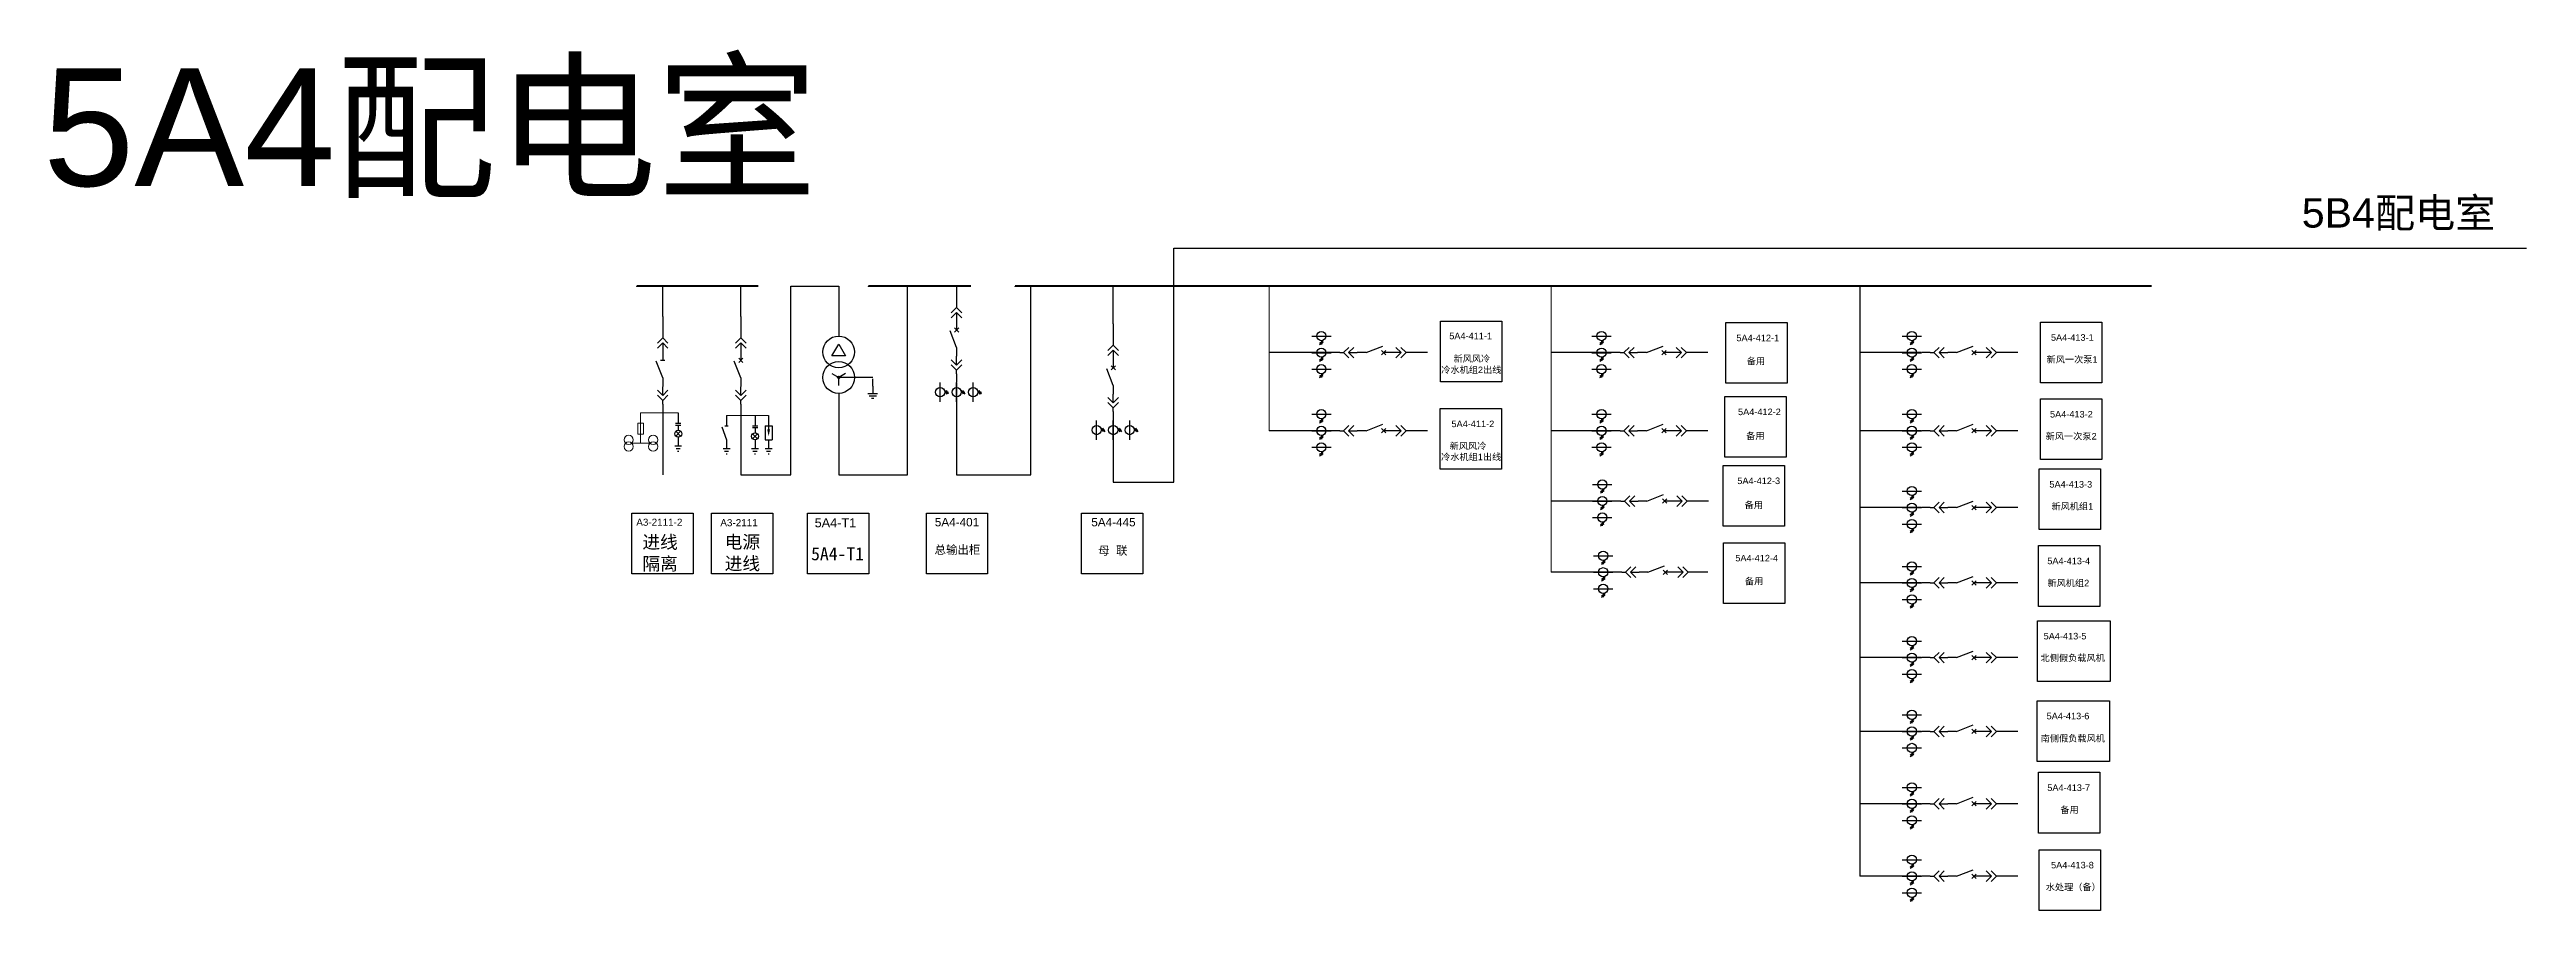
# Model space of a CAD drawing. Header units: metres. Extents: x 19 to 229, y 23 to 97.
import ezdxf
from ezdxf.enums import TextEntityAlignment as Align

# ---------------------------------------------------------------- set-up
doc = ezdxf.new("R2010")
doc.units = ezdxf.units.M
doc.header["$MEASUREMENT"] = 0
doc.linetypes.add('CENTER', pattern=[2, 1.25, -0.25, 0.25, -0.25])
doc.linetypes.add('CONTINOUS', pattern=[0])
doc.layers.get('0').update_dxf_attribs({"linetype": 'CONTINUOUS', "lineweight": 25})
doc.styles.add('Standard_copy2', font='arial.ttf')

# ---------------------------------------------------------------- blocks, each defined once
blk = doc.blocks.new('DYDQAA05')
at = {"color": 0}
blk.add_lwpolyline([(0, 0), (0, -7)], dxfattribs=at)
blk = doc.blocks.new('DYDQAA03')
at = {"color": 0}
for points in [[(0, 0), (0, -1.5)], [(-2.12, -3.62), (0, -1.5)], [(-2.12, -5.62), (0, -3.5)], [(2.12, -3.62), (0, -1.5)], [(2.12, -5.62), (0, -3.5)], [(0, -3.5), (0, -7)]]:
    blk.add_lwpolyline(points, dxfattribs=at)
blk = doc.blocks.new('DYDQAA09')
at = {"color": 0}
blk.add_lwpolyline([(0, 0), (0, -3.5)], dxfattribs=at)
blk.add_lwpolyline([(0, 0), (0, -3.5)], dxfattribs=at)
blk.add_lwpolyline([(0, 0), (0, -3.5)], dxfattribs=at)
blk.add_lwpolyline([(0, 0), (0, -3.5)], dxfattribs=at)
blk.add_lwpolyline([(0, 0), (0, -3.5)], dxfattribs=at)
blk.add_lwpolyline([(0, 0), (0, -3.5)], dxfattribs=at)
blk.add_lwpolyline([(0, 0), (0, -3.5)], dxfattribs=at)
blk.add_lwpolyline([(0, 0), (0, -3.5)], dxfattribs=at)
blk.add_lwpolyline([(0, 0), (0, -3.5)], dxfattribs=at)
blk = doc.blocks.new('DYDQ0201')
at = {"color": 0}
for points in [[(0.86, -0.86), (-0.86, 0.86)], [(-0.86, -0.86), (0.86, 0.86)], [(0, -7), (-2.61, -0.37)]]:
    blk.add_lwpolyline(points, dxfattribs=at)
blk = doc.blocks.new('DYDQAA04')
at = {"color": 0}
for points in [[(0, -3.5), (0, 0)], [(-2.12, -1.38), (0, -3.5)], [(-2.12, -3.38), (0, -5.5)], [(2.12, -1.38), (0, -3.5)], [(2.12, -3.38), (0, -5.5)], [(0, -7), (0, -5.5)]]:
    blk.add_lwpolyline(points, dxfattribs=at)
blk = doc.blocks.new('A$C03DD39B5')
for p, q in [((417, 475), (283, 392)), ((417, 422), (283, 339)), ((350, 333), (350, 467))]:
    blk.add_line(p, q)
blk.add_lwpolyline([(700, 167), (0, 167)])
blk.add_circle((350, 167), 167)

msp = doc.modelspace()

# ---------------------------------------------------------------- linework, layer by layer
at = {"color": 1}
for p, q in [((114.37, 59.84), (114.37, 79.74)), ((114.37, 79.74), (229.27, 79.74)), ((109.22, 59.84, -721.71), (114.37, 59.84))]:
    msp.add_line(p, q, dxfattribs=at)
for p, q in [((70.95, 73.92, -3854.83), (70.95, 76.5, -2471.55)), ((70.95, 73.92, -3854.83), (70.95, 76.5, -2471.55)), ((77.59, 73.92, -3854.88), (77.59, 76.5, -2471.55)), ((81.85, 60.48, -1653.66), (81.85, 76.5, -1653.66)), ((81.85, 76.5, -1653.66), (85.9, 76.5, -1653.66)), ((85.9, 76.5, -61.83), (85.9, 72.26, -4672.77)), ((91.76, 60.48, -4672.77), (91.76, 76.5, -2887.38)), ((102.22, 60.48, -2887.38), (102.22, 76.5, -2887.38)), ((109.22, 73.29, -2922.93), (109.22, 76.51, -1539.65)), ((172.63, 76.5, -1244.64), (172.63, 26.35)), ((85.32, 70.57, -4672.77), (85.9, 71.58, -4672.77)), ((85.32, 70.57, -4672.77), (85.9, 71.58, -4672.77)), ((85.9, 71.58, -4672.77), (86.49, 70.57, -4672.77)), ((70.95, 68.71, -3854.88), (70.39, 70.12, -3854.88)), ((70.76, 70.2, -3854.88), (71.13, 70.2, -3854.88)), ((86.49, 70.57, -4672.77), (85.32, 70.57, -4672.77)), ((126.03, 70.85), (122.47, 70.85)), ((127.67, 70.85), (126.03, 70.85)), ((149.84, 70.85, -609.23), (146.41, 70.85, -1014.14)), ((151.48, 70.85, -609.23), (149.84, 70.85, -609.23)), ((176.19, 70.85), (172.63, 70.85)), ((177.83, 70.85), (176.19, 70.85)), ((85.32, 69.08, -4672.77), (85.9, 68.74, -4672.77)), ((85.9, 68.84, -4672.77), (85.8, 68.75, -4672.77)), ((85.94, 68.84, -4672.77), (85.81, 68.71, -4672.77)), ((85.86, 68.83, -4672.77), (85.81, 68.78, -4672.77)), ((85.95, 68.83, -4672.77), (85.82, 68.69, -4672.77)), ((85.98, 68.81, -4672.77), (85.84, 68.67, -4672.77)), ((85.99, 68.79, -4672.77), (85.85, 68.66, -4672.77)), ((86, 68.76, -4672.77), (85.89, 68.64, -4672.77)), ((86.49, 69.08, -4672.77), (85.9, 68.74, -4672.77)), ((85.9, 68.06, -4672.77), (85.9, 68.74, -4672.77)), ((88.79, 68.74, -4672.77), (85.9, 68.74, -4672.77)), ((85.9, 67.39, -4672.77), (85.9, 60.48, -4672.77)), ((86.01, 68.74, -4672.77), (85.91, 68.64, -4672.77)), ((88.39, 67.39, -4672.77), (89.2, 67.39, -4672.77)), ((95.92, 68.26, -2887.38), (95.92, 66.62, -2887.38)), ((70.95, 65.73, -3854.88), (70.95, 64.05, -1653.66)), ((72.27, 65.74, -1653.66), (72.27, 64.85, -1653.66)), ((76.38, 65.52, -3854.88), (76.38, 64.63, -3854.88)), ((77.59, 65.73, -3854.88), (77.59, 64.05, -1653.66)), ((78.8, 65.52, -3854.88), (78.8, 64.63, -3854.88)), ((79.95, 65.52, -7855.17), (79.95, 64.04, -7855.17)), ((88.49, 67.19, -4672.77), (89.1, 67.19, -4672.77)), ((88.69, 66.98, -4672.77), (88.89, 66.98, -4672.77)), ((95.92, 66.62, -2887.38), (95.92, 60.48, -2887.38)), ((70.95, 64.05, -1653.66), (70.95, 60.48, -1653.66)), ((72.04, 64.85, -1653.66), (72.49, 64.85, -1653.66)), ((72.04, 64.7, -1653.66), (72.49, 64.7, -1653.66)), ((72.47, 63.75, -1653.66), (72.06, 64.17, -1653.66)), ((72.06, 63.75, -1653.66), (72.47, 64.17, -1653.66)), ((72.27, 64.7, -1653.66), (72.27, 64.25, -1653.66)), ((72.27, 63.66, -1653.66), (72.27, 62.92, -1653.66)), ((75.97, 64.56, -3854.88), (76.38, 63.45, -3854.88)), ((76.23, 64.63, -3854.88), (76.52, 64.63, -3854.88)), ((76.38, 63.45, -3854.88), (76.38, 62.71, -3854.88)), ((77.59, 64.05, -1653.66), (77.59, 60.48, -1653.66)), ((78.58, 64.63, -3854.88), (79.02, 64.63, -3854.88)), ((78.58, 64.49, -3854.88), (79.02, 64.49, -3854.88)), ((79.01, 63.54, -3854.88), (78.59, 63.95, -3854.88)), ((78.59, 63.54, -3854.88), (79.01, 63.95, -3854.88)), ((78.8, 64.49, -3854.88), (78.8, 64.04, -3854.88)), ((78.8, 63.45, -3854.88), (78.8, 62.71, -3854.88)), ((79.65, 64.63, -7855.17), (80.24, 64.63, -7855.17)), ((79.65, 64.63, -7855.17), (79.65, 63.45, -7855.17)), ((79.65, 63.45, -7855.17), (80.24, 63.45, -7855.17)), ((79.95, 63.45, -7855.17), (79.95, 62.71, -7855.17)), ((80.24, 64.63, -7855.17), (80.24, 63.45, -7855.17)), ((109.22, 65.05, -721.71), (109.22, 63.41, -721.71)), ((109.22, 63.41, -721.71), (109.22, 59.84, -721.71)), ((126.03, 64.21), (122.47, 64.21)), ((127.67, 64.21), (126.03, 64.21)), ((149.84, 64.21, -609.23), (146.41, 64.21, -609.23)), ((151.48, 64.21, -609.23), (149.84, 64.21, -609.23)), ((176.19, 64.21), (172.63, 64.21)), ((177.83, 64.21), (176.19, 64.21)), ((71.97, 62.92, -1653.66), (72.56, 62.92, -1653.66)), ((72.09, 62.7, -1653.66), (72.44, 62.7, -1653.66)), ((72.22, 62.48, -1653.66), (72.31, 62.48, -1653.66)), ((76.08, 62.71, -3854.88), (76.67, 62.71, -3854.88)), ((76.2, 62.49, -3854.88), (76.55, 62.49, -3854.88)), ((76.33, 62.26, -3854.88), (76.42, 62.26, -3854.88)), ((78.5, 62.71, -3854.88), (79.09, 62.71, -3854.88)), ((78.62, 62.49, -3854.88), (78.98, 62.49, -3854.88)), ((78.75, 62.26, -3854.88), (78.84, 62.26, -3854.88)), ((79.65, 62.71, -7855.17), (80.24, 62.71, -7855.17)), ((79.77, 62.49, -7855.17), (80.12, 62.49, -7855.17)), ((79.9, 62.26, -7855.17), (79.99, 62.26, -7855.17)), ((77.59, 60.48, -1653.66), (81.85, 60.48, -1653.66)), ((85.9, 60.48, -4672.77), (91.76, 60.48, -4672.77)), ((95.92, 60.48, -2887.38), (102.22, 60.48, -2887.38)), ((149.9, 58.24, -253.68), (146.41, 58.24, -253.68)), ((151.54, 58.24, -253.68), (149.9, 58.24, -253.68)), ((176.19, 57.68), (172.63, 57.68)), ((177.83, 57.68), (176.19, 57.68)), ((149.98, 52.19, -253.68), (146.41, 52.19, -253.68)), ((151.62, 52.19, -253.68), (149.98, 52.19, -253.68)), ((176.19, 51.28), (172.63, 51.28)), ((177.83, 51.28), (176.19, 51.28)), ((176.19, 44.93), (172.63, 44.93)), ((177.83, 44.93), (176.19, 44.93)), ((176.19, 38.66), (172.63, 38.66)), ((177.83, 38.66), (176.19, 38.66)), ((176.19, 32.51), (172.63, 32.51)), ((177.83, 32.51), (176.19, 32.51)), ((176.19, 26.35), (172.63, 26.35)), ((177.83, 26.35), (176.19, 26.35))]:
    msp.add_line(p, q)
at = {"lineweight": 20}
for p, q in [((122.47, 76.5, -1244.64), (122.47, 64.21)), ((146.41, 52.19, -253.68), (146.41, 76.5, -1244.64))]:
    msp.add_line(p, q, dxfattribs=at)
at = {"linetype": 'CENTER', "ltscale": 0.5}
msp.add_line((88.79, 68, -4672.77), (88.79, 68.74, -4672.77), dxfattribs=at)
at = {"lineweight": 0}
for p, q in [((69.07, 65.74, -1653.66), (69.07, 63.15, -1653.66)), ((68.32, 63.15, -1653.66), (69.88, 63.15, -1653.66))]:
    msp.add_line(p, q, dxfattribs=at)
at = {"color": 1, "lineweight": 40, "ltscale": 100}
for points, elevation in [([(79.06, 76.5), (68.75, 76.5), (68.75, 76.5)], -828.81), ([(97.12, 76.5), (88.44, 76.5), (88.44, 76.5)], -1244.64), ([(197.41, 76.5), (100.89, 76.5), (100.89, 76.5)], -1244.64)]:
    msp.add_lwpolyline(points, dxfattribs=dict(at, elevation=elevation))
for points in [[(137.01, 73.52), (142.22, 73.52), (142.22, 68.36), (137.01, 68.36)], [(161.25, 73.41), (166.46, 73.41), (166.46, 68.25), (161.25, 68.25)], [(187.99, 73.45), (193.19, 73.45), (193.19, 68.28), (187.99, 68.28)], [(161.18, 67.13), (166.39, 67.13), (166.39, 61.96), (161.18, 61.96)], [(187.98, 66.93), (193.19, 66.93), (193.19, 61.76), (187.98, 61.76)], [(161.04, 61.26), (166.25, 61.26), (166.25, 56.1), (161.04, 56.1)], [(187.87, 60.97), (193.08, 60.97), (193.08, 55.81), (187.87, 55.81)], [(161.06, 54.7), (166.26, 54.7), (166.26, 49.53), (161.06, 49.53)], [(187.81, 54.45), (193.02, 54.45), (193.02, 49.29), (187.81, 49.29)], [(187.72, 48.07), (193.89, 48.07), (193.89, 42.9), (187.72, 42.9)], [(187.71, 41.27), (193.85, 41.27), (193.85, 36.11), (187.71, 36.11)]]:
    msp.add_lwpolyline(points, close=True)
at = {"elevation": -3030.03}
msp.add_lwpolyline([(88.79, 68), (88.79, 67.39)], dxfattribs=at)
at = {"lineweight": 0}
for points, elevation in [([(72.27, 65.74), (69.07, 65.74)], -10.92), ([(79.95, 65.52), (76.38, 65.52)], -2212.14)]:
    msp.add_lwpolyline(points, dxfattribs=dict(at, elevation=elevation))
at = {"elevation": -10.92}
for points in [[(136.99, 66.11), (142.2, 66.11), (142.2, 60.94), (136.99, 60.94)], [(68.34, 57.2), (73.55, 57.2), (73.55, 52.04), (68.34, 52.04)], [(75.1, 57.2), (80.3, 57.2), (80.3, 52.04), (75.1, 52.04)], [(83.24, 57.2), (88.45, 57.2), (88.45, 52.04), (83.24, 52.04)], [(93.35, 57.2), (98.55, 57.2), (98.55, 52.04), (93.35, 52.04)], [(106.52, 57.2), (111.73, 57.2), (111.73, 52.04), (106.52, 52.04)], [(187.81, 35.19), (193.02, 35.19), (193.02, 30.02), (187.81, 30.02)], [(187.86, 28.61), (193.07, 28.61), (193.07, 23.44), (187.86, 23.44)]]:
    msp.add_lwpolyline(points, close=True, dxfattribs=at)
at = {"lineweight": 0, "elevation": -10.92}
msp.add_lwpolyline([(69.07, 63.92), (68.84, 63.92), (68.84, 64.86), (69.31, 64.86), (69.31, 63.92)], close=True, dxfattribs=at)
at = {"lineweight": 0, "elevation": -6212.43}
msp.add_lwpolyline([(79.95, 63.74, 0, 0.237, 0), (79.95, 64.34, 0, 0.237, 0)], format="xyseb", dxfattribs=at)
at = {"linetype": 'CONTINOUS'}
for centre in [(85.9, 70.91, -4672.77), (85.9, 68.74, -4672.77)]:
    msp.add_circle(centre, 1.35, dxfattribs=at)
for centre, radius in [((85.9, 68.74, -4672.77), 0.101), ((72.27, 63.96, -1653.66), 0.296), ((78.8, 63.74, -3854.88), 0.296)]:
    msp.add_circle(centre, radius)
at = {"lineweight": 0}
for centre in [(68.06, 63.44, -1653.66), (68.06, 62.87, -1653.66), (70.14, 63.44, -1653.66), (70.14, 62.87, -1653.66)]:
    msp.add_circle(centre, 0.39, dxfattribs=at)

# ---------------------------------------------------------------- block references
at = {"xscale": 0.2128962921302706, "yscale": 0.2128962921302706, "zscale": 0.2128962921302706}
for name, p in [('DYDQAA05', (95.92, 76.5, -5088.6)), ('DYDQAA05', (70.95, 73.92, -3854.88)), ('DYDQAA05', (77.59, 73.92, -3854.88)), ('DYDQAA03', (95.92, 75.01, -5088.6)), ('DYDQAA03', (70.95, 72.43, -3854.88)), ('DYDQAA03', (77.59, 72.43, -3854.88)), ('DYDQ0201', (95.92, 72.78, -5088.6)), ('DYDQAA09', (95.92, 73.52, -5088.6)), ('DYDQAA03', (109.22, 71.8, -2922.93)), ('DYDQAA05', (109.22, 73.29, -2922.93)), ('DYDQAA09', (70.95, 70.94, -3854.88)), ('DYDQ0201', (77.59, 70.2, -3854.88)), ('DYDQAA09', (77.59, 70.94, -3854.88)), ('DYDQAA04', (95.92, 70.54, -5088.6)), ('DYDQAA09', (95.92, 71.29, -5088.6)), ('DYDQ0201', (109.22, 69.56, -2922.93)), ('DYDQAA09', (109.22, 70.31, -2922.93)), ('DYDQAA04', (70.95, 67.96, -3854.88)), ('DYDQAA09', (70.95, 68.71, -3854.88)), ('DYDQAA04', (77.59, 67.96, -3854.88)), ('DYDQAA09', (77.59, 68.71, -3854.88)), ('DYDQAA09', (95.92, 69.05, -5088.6)), ('DYDQAA04', (109.22, 67.33, -2922.93)), ('DYDQAA09', (109.22, 68.07, -2922.93)), ('DYDQAA09', (70.95, 66.47, -3854.88)), ('DYDQAA09', (77.59, 66.47, -3854.88)), ('DYDQAA09', (109.22, 65.84, -2922.93))]:
    msp.add_blockref(name, p, dxfattribs=at)
for name, p, xscale, yscale, zscale, rotation in [('A$C03DD39B5', (127.72, 72.65), 0.00233888397733859, 0.00233888397733859, 0.00233888397733859, 180), ('A$C03DD39B5', (151.52, 72.65, -609.23), 0.00233888397733859, 0.00233888397733859, 0.00233888397733859, 180), ('A$C03DD39B5', (177.88, 72.65), 0.00233888397733859, 0.00233888397733859, 0.00233888397733859, 180), ('A$C03DD39B5', (127.72, 71.24), 0.00233888397733859, 0.00233888397733859, 0.00233888397733859, 180), ('A$C03DD39B5', (127.72, 69.84), 0.00233888397733859, 0.00233888397733859, 0.00233888397733859, 180), ('DYDQAA09', (128.46, 70.85, -2201.22), 0.2128962921302706, 0.2128962921302706, 0.2128962921302706, 270), ('DYDQAA04', (129.95, 70.85, -2201.22), 0.2128962921302706, 0.2128962921302706, 0.2128962921302706, 270), ('DYDQAA09', (130.7, 70.85, -2201.22), 0.2128962921302706, 0.2128962921302706, 0.2128962921302706, 270), ('DYDQ0201', (132.19, 70.85, -2201.22), 0.2128962921302706, 0.2128962921302706, 0.2128962921302706, 270), ('DYDQAA09', (132.93, 70.85, -2201.22), 0.2128962921302706, 0.2128962921302706, 0.2128962921302706, 270), ('DYDQAA03', (134.42, 70.85, -2201.22), 0.2128962921302706, 0.2128962921302706, 0.2128962921302706, 270), ('DYDQAA05', (135.91, 70.85, -2201.22), 0.2128962921302706, 0.2128962921302706, 0.2128962921302706, 270), ('A$C03DD39B5', (151.52, 71.24, -609.23), 0.00233888397733859, 0.00233888397733859, 0.00233888397733859, 180), ('A$C03DD39B5', (151.52, 69.84, -609.23), 0.00233888397733859, 0.00233888397733859, 0.00233888397733859, 180), ('DYDQAA09', (152.27, 70.85, -2810.45), 0.2128962921302706, 0.2128962921302706, 0.2128962921302706, 270), ('DYDQAA04', (153.76, 70.85, -2810.45), 0.2128962921302706, 0.2128962921302706, 0.2128962921302706, 270), ('DYDQAA09', (154.51, 70.85, -2810.45), 0.2128962921302706, 0.2128962921302706, 0.2128962921302706, 270), ('DYDQ0201', (156, 70.85, -2810.45), 0.2128962921302706, 0.2128962921302706, 0.2128962921302706, 270), ('DYDQAA09', (156.74, 70.85, -2810.45), 0.2128962921302706, 0.2128962921302706, 0.2128962921302706, 270), ('DYDQAA03', (158.23, 70.85, -2810.45), 0.2128962921302706, 0.2128962921302706, 0.2128962921302706, 270), ('DYDQAA05', (159.72, 70.85, -2810.45), 0.2128962921302706, 0.2128962921302706, 0.2128962921302706, 270), ('A$C03DD39B5', (177.88, 71.24), 0.00233888397733859, 0.00233888397733859, 0.00233888397733859, 180), ('A$C03DD39B5', (177.88, 69.84), 0.00233888397733859, 0.00233888397733859, 0.00233888397733859, 180), ('DYDQAA09', (178.62, 70.85, -2201.22), 0.2128962921302706, 0.2128962921302706, 0.2128962921302706, 270), ('DYDQAA04', (180.11, 70.85, -2201.22), 0.2128962921302706, 0.2128962921302706, 0.2128962921302706, 270), ('DYDQAA09', (180.86, 70.85, -2201.22), 0.2128962921302706, 0.2128962921302706, 0.2128962921302706, 270), ('DYDQ0201', (182.35, 70.85, -2201.22), 0.2128962921302706, 0.2128962921302706, 0.2128962921302706, 270), ('DYDQAA09', (183.09, 70.85, -2201.22), 0.2128962921302706, 0.2128962921302706, 0.2128962921302706, 270), ('DYDQAA03', (184.58, 70.85, -2201.22), 0.2128962921302706, 0.2128962921302706, 0.2128962921302706, 270), ('DYDQAA05', (186.07, 70.85, -2201.22), 0.2128962921302706, 0.2128962921302706, 0.2128962921302706, 270), ('A$C03DD39B5', (94.13, 68.31, -2887.38), 0.00233888397733859, 0.00233888397733859, 0.00233888397733859, 270), ('A$C03DD39B5', (95.53, 68.31, -2887.38), 0.00233888397733859, 0.00233888397733859, 0.00233888397733859, 270), ('A$C03DD39B5', (96.93, 68.31, -2887.38), 0.00233888397733859, 0.00233888397733859, 0.00233888397733859, 270), ('A$C03DD39B5', (127.72, 66.01), 0.00233888397733859, 0.00233888397733859, 0.00233888397733859, 180), ('A$C03DD39B5', (151.52, 66.01, -609.23), 0.00233888397733859, 0.00233888397733859, 0.00233888397733859, 180), ('A$C03DD39B5', (177.88, 66.01), 0.00233888397733859, 0.00233888397733859, 0.00233888397733859, 180), ('A$C03DD39B5', (107.42, 65.09, -721.71), 0.00233888397733859, 0.00233888397733859, 0.00233888397733859, 270), ('A$C03DD39B5', (108.83, 65.09, -721.71), 0.00233888397733859, 0.00233888397733859, 0.00233888397733859, 270), ('A$C03DD39B5', (110.23, 65.09, -721.71), 0.00233888397733859, 0.00233888397733859, 0.00233888397733859, 270), ('A$C03DD39B5', (127.72, 64.6), 0.00233888397733859, 0.00233888397733859, 0.00233888397733859, 180), ('A$C03DD39B5', (127.72, 63.2), 0.00233888397733859, 0.00233888397733859, 0.00233888397733859, 180), ('DYDQAA09', (128.46, 64.21, -2201.22), 0.2128962921302706, 0.2128962921302706, 0.2128962921302706, 270), ('DYDQAA04', (129.95, 64.21, -2201.22), 0.2128962921302706, 0.2128962921302706, 0.2128962921302706, 270), ('DYDQAA09', (130.7, 64.21, -2201.22), 0.2128962921302706, 0.2128962921302706, 0.2128962921302706, 270), ('DYDQ0201', (132.19, 64.21, -2201.22), 0.2128962921302706, 0.2128962921302706, 0.2128962921302706, 270), ('DYDQAA09', (132.93, 64.21, -2201.22), 0.2128962921302706, 0.2128962921302706, 0.2128962921302706, 270), ('DYDQAA03', (134.42, 64.21, -2201.22), 0.2128962921302706, 0.2128962921302706, 0.2128962921302706, 270), ('DYDQAA05', (135.91, 64.21, -2201.22), 0.2128962921302706, 0.2128962921302706, 0.2128962921302706, 270), ('A$C03DD39B5', (151.52, 64.6, -609.23), 0.00233888397733859, 0.00233888397733859, 0.00233888397733859, 180), ('A$C03DD39B5', (151.52, 63.2, -609.23), 0.00233888397733859, 0.00233888397733859, 0.00233888397733859, 180), ('DYDQAA09', (152.27, 64.21, -2810.45), 0.2128962921302706, 0.2128962921302706, 0.2128962921302706, 270), ('DYDQAA04', (153.76, 64.21, -2810.45), 0.2128962921302706, 0.2128962921302706, 0.2128962921302706, 270), ('DYDQAA09', (154.51, 64.21, -2810.45), 0.2128962921302706, 0.2128962921302706, 0.2128962921302706, 270), ('DYDQ0201', (156, 64.21, -2810.45), 0.2128962921302706, 0.2128962921302706, 0.2128962921302706, 270), ('DYDQAA09', (156.74, 64.21, -2810.45), 0.2128962921302706, 0.2128962921302706, 0.2128962921302706, 270), ('DYDQAA03', (158.23, 64.21, -2810.45), 0.2128962921302706, 0.2128962921302706, 0.2128962921302706, 270), ('DYDQAA05', (159.72, 64.21, -2810.45), 0.2128962921302706, 0.2128962921302706, 0.2128962921302706, 270), ('A$C03DD39B5', (177.88, 64.6), 0.00233888397733859, 0.00233888397733859, 0.00233888397733859, 180), ('A$C03DD39B5', (177.88, 63.2), 0.00233888397733859, 0.00233888397733859, 0.00233888397733859, 180), ('DYDQAA09', (178.62, 64.21, -2201.22), 0.2128962921302706, 0.2128962921302706, 0.2128962921302706, 270), ('DYDQAA04', (180.11, 64.21, -2201.22), 0.2128962921302706, 0.2128962921302706, 0.2128962921302706, 270), ('DYDQAA09', (180.86, 64.21, -2201.22), 0.2128962921302706, 0.2128962921302706, 0.2128962921302706, 270), ('DYDQ0201', (182.35, 64.21, -2201.22), 0.2128962921302706, 0.2128962921302706, 0.2128962921302706, 270), ('DYDQAA09', (183.09, 64.21, -2201.22), 0.2128962921302706, 0.2128962921302706, 0.2128962921302706, 270), ('DYDQAA03', (184.58, 64.21, -2201.22), 0.2128962921302706, 0.2128962921302706, 0.2128962921302706, 270), ('DYDQAA05', (186.07, 64.21, -2201.22), 0.2128962921302706, 0.2128962921302706, 0.2128962921302706, 270), ('A$C03DD39B5', (151.58, 60.04, -253.68), 0.00233888397733859, 0.00233888397733859, 0.00233888397733859, 180), ('A$C03DD39B5', (177.88, 59.48), 0.00233888397733859, 0.00233888397733859, 0.00233888397733859, 180), ('A$C03DD39B5', (151.58, 58.63, -253.68), 0.00233888397733859, 0.00233888397733859, 0.00233888397733859, 180), ('A$C03DD39B5', (151.58, 57.23, -253.68), 0.00233888397733859, 0.00233888397733859, 0.00233888397733859, 180), ('DYDQAA09', (152.33, 58.24, -2454.9), 0.2128962921302706, 0.2128962921302706, 0.2128962921302706, 270), ('DYDQAA04', (153.82, 58.24, -2454.9), 0.2128962921302706, 0.2128962921302706, 0.2128962921302706, 270), ('DYDQAA09', (154.56, 58.24, -2454.9), 0.2128962921302706, 0.2128962921302706, 0.2128962921302706, 270), ('DYDQ0201', (156.05, 58.24, -2454.9), 0.2128962921302706, 0.2128962921302706, 0.2128962921302706, 270), ('DYDQAA09', (156.8, 58.24, -2454.9), 0.2128962921302706, 0.2128962921302706, 0.2128962921302706, 270), ('DYDQAA03', (158.29, 58.24, -2454.9), 0.2128962921302706, 0.2128962921302706, 0.2128962921302706, 270), ('DYDQAA05', (159.78, 58.24, -2454.9), 0.2128962921302706, 0.2128962921302706, 0.2128962921302706, 270), ('A$C03DD39B5', (177.88, 58.07), 0.00233888397733859, 0.00233888397733859, 0.00233888397733859, 180), ('DYDQAA09', (178.62, 57.68, -2201.22), 0.2128962921302706, 0.2128962921302706, 0.2128962921302706, 270), ('DYDQAA04', (180.11, 57.68, -2201.22), 0.2128962921302706, 0.2128962921302706, 0.2128962921302706, 270), ('DYDQAA09', (180.86, 57.68, -2201.22), 0.2128962921302706, 0.2128962921302706, 0.2128962921302706, 270), ('DYDQ0201', (182.35, 57.68, -2201.22), 0.2128962921302706, 0.2128962921302706, 0.2128962921302706, 270), ('DYDQAA09', (183.09, 57.68, -2201.22), 0.2128962921302706, 0.2128962921302706, 0.2128962921302706, 270), ('DYDQAA03', (184.58, 57.68, -2201.22), 0.2128962921302706, 0.2128962921302706, 0.2128962921302706, 270), ('DYDQAA05', (186.07, 57.68, -2201.22), 0.2128962921302706, 0.2128962921302706, 0.2128962921302706, 270), ('A$C03DD39B5', (177.88, 56.67), 0.00233888397733859, 0.00233888397733859, 0.00233888397733859, 180), ('A$C03DD39B5', (151.66, 53.98, -253.68), 0.00233888397733859, 0.00233888397733859, 0.00233888397733859, 180), ('DYDQAA04', (153.9, 52.19, -2454.9), 0.2128962921302706, 0.2128962921302706, 0.2128962921302706, 270), ('DYDQ0201', (156.13, 52.19, -2454.9), 0.2128962921302706, 0.2128962921302706, 0.2128962921302706, 270), ('DYDQAA03', (158.37, 52.19, -2454.9), 0.2128962921302706, 0.2128962921302706, 0.2128962921302706, 270), ('A$C03DD39B5', (177.88, 53.07), 0.00233888397733859, 0.00233888397733859, 0.00233888397733859, 180), ('A$C03DD39B5', (151.66, 52.58, -253.68), 0.00233888397733859, 0.00233888397733859, 0.00233888397733859, 180), ('A$C03DD39B5', (151.66, 51.17, -253.68), 0.00233888397733859, 0.00233888397733859, 0.00233888397733859, 180), ('DYDQAA09', (152.41, 52.19, -2454.9), 0.2128962921302706, 0.2128962921302706, 0.2128962921302706, 270), ('DYDQAA09', (154.64, 52.19, -2454.9), 0.2128962921302706, 0.2128962921302706, 0.2128962921302706, 270), ('DYDQAA09', (156.88, 52.19, -2454.9), 0.2128962921302706, 0.2128962921302706, 0.2128962921302706, 270), ('DYDQAA05', (159.72, 52.19, -2454.9), 0.2128962921302706, 0.2128962921302706, 0.2128962921302706, 270), ('A$C03DD39B5', (177.88, 51.67), 0.00233888397733859, 0.00233888397733859, 0.00233888397733859, 180), ('DYDQAA09', (178.62, 51.28, -2201.22), 0.2128962921302706, 0.2128962921302706, 0.2128962921302706, 270), ('DYDQAA04', (180.11, 51.28, -2201.22), 0.2128962921302706, 0.2128962921302706, 0.2128962921302706, 270), ('DYDQAA09', (180.86, 51.28, -2201.22), 0.2128962921302706, 0.2128962921302706, 0.2128962921302706, 270), ('DYDQ0201', (182.35, 51.28, -2201.22), 0.2128962921302706, 0.2128962921302706, 0.2128962921302706, 270), ('DYDQAA09', (183.09, 51.28, -2201.22), 0.2128962921302706, 0.2128962921302706, 0.2128962921302706, 270), ('DYDQAA03', (184.58, 51.28, -2201.22), 0.2128962921302706, 0.2128962921302706, 0.2128962921302706, 270), ('DYDQAA05', (186.07, 51.28, -2201.22), 0.2128962921302706, 0.2128962921302706, 0.2128962921302706, 270), ('A$C03DD39B5', (177.88, 50.27), 0.00233888397733859, 0.00233888397733859, 0.00233888397733859, 180), ('A$C03DD39B5', (177.88, 46.72), 0.00233888397733859, 0.00233888397733859, 0.00233888397733859, 180), ('A$C03DD39B5', (177.88, 45.32), 0.00233888397733859, 0.00233888397733859, 0.00233888397733859, 180), ('DYDQAA09', (178.62, 44.93, -2201.22), 0.2128962921302706, 0.2128962921302706, 0.2128962921302706, 270), ('DYDQAA04', (180.11, 44.93, -2201.22), 0.2128962921302706, 0.2128962921302706, 0.2128962921302706, 270), ('DYDQAA09', (180.86, 44.93, -2201.22), 0.2128962921302706, 0.2128962921302706, 0.2128962921302706, 270), ('DYDQ0201', (182.35, 44.93, -2201.22), 0.2128962921302706, 0.2128962921302706, 0.2128962921302706, 270), ('DYDQAA09', (183.09, 44.93, -2201.22), 0.2128962921302706, 0.2128962921302706, 0.2128962921302706, 270), ('DYDQAA03', (184.58, 44.93, -2201.22), 0.2128962921302706, 0.2128962921302706, 0.2128962921302706, 270), ('DYDQAA05', (186.07, 44.93, -2201.22), 0.2128962921302706, 0.2128962921302706, 0.2128962921302706, 270), ('A$C03DD39B5', (177.88, 43.92), 0.00233888397733859, 0.00233888397733859, 0.00233888397733859, 180), ('A$C03DD39B5', (177.88, 40.46), 0.00233888397733859, 0.00233888397733859, 0.00233888397733859, 180), ('A$C03DD39B5', (177.88, 39.05), 0.00233888397733859, 0.00233888397733859, 0.00233888397733859, 180), ('DYDQAA09', (178.62, 38.66, -2201.22), 0.2128962921302706, 0.2128962921302706, 0.2128962921302706, 270), ('DYDQAA04', (180.11, 38.66, -2201.22), 0.2128962921302706, 0.2128962921302706, 0.2128962921302706, 270), ('DYDQAA09', (180.86, 38.66, -2201.22), 0.2128962921302706, 0.2128962921302706, 0.2128962921302706, 270), ('DYDQ0201', (182.35, 38.66, -2201.22), 0.2128962921302706, 0.2128962921302706, 0.2128962921302706, 270), ('DYDQAA09', (183.09, 38.66, -2201.22), 0.2128962921302706, 0.2128962921302706, 0.2128962921302706, 270), ('DYDQAA03', (184.58, 38.66, -2201.22), 0.2128962921302706, 0.2128962921302706, 0.2128962921302706, 270), ('DYDQAA05', (186.07, 38.66, -2201.22), 0.2128962921302706, 0.2128962921302706, 0.2128962921302706, 270), ('A$C03DD39B5', (177.88, 37.65), 0.00233888397733859, 0.00233888397733859, 0.00233888397733859, 180), ('A$C03DD39B5', (177.88, 34.3), 0.00233888397733859, 0.00233888397733859, 0.00233888397733859, 180), ('A$C03DD39B5', (177.88, 32.9), 0.00233888397733859, 0.00233888397733859, 0.00233888397733859, 180), ('DYDQAA09', (178.62, 32.51, -2201.22), 0.2128962921302706, 0.2128962921302706, 0.2128962921302706, 270), ('DYDQAA04', (180.11, 32.51, -2201.22), 0.2128962921302706, 0.2128962921302706, 0.2128962921302706, 270), ('DYDQAA09', (180.86, 32.51, -2201.22), 0.2128962921302706, 0.2128962921302706, 0.2128962921302706, 270), ('DYDQ0201', (182.35, 32.51, -2201.22), 0.2128962921302706, 0.2128962921302706, 0.2128962921302706, 270), ('DYDQAA09', (183.09, 32.51, -2201.22), 0.2128962921302706, 0.2128962921302706, 0.2128962921302706, 270), ('DYDQAA03', (184.58, 32.51, -2201.22), 0.2128962921302706, 0.2128962921302706, 0.2128962921302706, 270), ('DYDQAA05', (186.07, 32.51, -2201.22), 0.2128962921302706, 0.2128962921302706, 0.2128962921302706, 270), ('A$C03DD39B5', (177.88, 31.49), 0.00233888397733859, 0.00233888397733859, 0.00233888397733859, 180), ('A$C03DD39B5', (177.88, 28.15), 0.00233888397733859, 0.00233888397733859, 0.00233888397733859, 180), ('A$C03DD39B5', (177.88, 26.74), 0.00233888397733859, 0.00233888397733859, 0.00233888397733859, 180), ('A$C03DD39B5', (177.88, 25.34), 0.00233888397733859, 0.00233888397733859, 0.00233888397733859, 180), ('DYDQAA09', (178.62, 26.35, -2201.22), 0.2128962921302706, 0.2128962921302706, 0.2128962921302706, 270), ('DYDQAA04', (180.11, 26.35, -2201.22), 0.2128962921302706, 0.2128962921302706, 0.2128962921302706, 270), ('DYDQAA09', (180.86, 26.35, -2201.22), 0.2128962921302706, 0.2128962921302706, 0.2128962921302706, 270), ('DYDQ0201', (182.35, 26.35, -2201.22), 0.2128962921302706, 0.2128962921302706, 0.2128962921302706, 270), ('DYDQAA09', (183.09, 26.35, -2201.22), 0.2128962921302706, 0.2128962921302706, 0.2128962921302706, 270), ('DYDQAA03', (184.58, 26.35, -2201.22), 0.2128962921302706, 0.2128962921302706, 0.2128962921302706, 270), ('DYDQAA05', (186.07, 26.35, -2201.22), 0.2128962921302706, 0.2128962921302706, 0.2128962921302706, 270)]:
    msp.add_blockref(name, p, dxfattribs=dict(xscale=xscale, yscale=yscale, zscale=zscale, rotation=rotation))

# ---------------------------------------------------------------- texts
at = {"lineweight": 0, "style": 'Standard_copy2'}
for s, height, p in [('5A4-411-1', 0.557, (139.58, 71.99, -1470.81)), ('5A4-412-1', 0.557, (163.97, 71.82, -1705.76)), ('5A4-413-1', 0.557, (190.69, 71.86, -1789.25)), ('冷水机组2出线', 0.557, (139.64, 69.11, -3010.46)), ('新风风冷', 0.557, (139.68, 70.06, -3136.76)), ('备用', 0.557, (163.82, 69.85, -1753.48)), ('新风一次泵1', 0.557, (190.67, 69.99, -3046.23)), ('5A4-412-2', 0.557, (164.11, 65.54, -1705.76)), ('5A4-413-2', 0.557, (190.61, 65.34, -1789.25)), ('新风风冷', 0.557, (139.36, 62.64, -3147.68)), ('5A4-411-2', 0.557, (139.77, 64.52, -1481.73)), ('备用', 0.557, (163.77, 63.5, -1988.43)), ('新风一次泵2', 0.557, (190.59, 63.47, -3046.23)), ('冷水机组1出线', 0.557, (139.63, 61.71, -3021.38)), ('5A4-412-3', 0.557, (164.05, 59.68, -1350.21)), ('5A4-413-3', 0.557, (190.56, 59.38, -1662.95)), ('5A4-401', 0.713, (95.95, 56.09, -5088.6)), ('备用', 0.557, (163.63, 57.62, -1753.48)), ('新风机组1', 0.557, (190.69, 57.51, -3172.53)), ('5A4-445', 0.713, (109.24, 56.09, -2922.93)), ('总输出柜', 0.713, (95.99, 53.74, -5088.6)), ('母  联', 0.713, (109.19, 53.67, -2922.93)), ('5A4-412-4', 0.557, (163.88, 53.11, -1350.21)), ('5A4-413-4', 0.557, (190.38, 52.87, -1662.95)), ('备用', 0.557, (163.66, 51.15, -1988.43)), ('新风机组2', 0.557, (190.35, 50.99, -3172.53)), ('5A4-413-5', 0.557, (190.07, 46.48, -1662.95)), ('北侧假负载风机', 0.557, (190.72, 44.63, -1789.25)), ('5A4-413-6', 0.557, (190.32, 39.69, -1662.95)), ('南侧假负载风机', 0.557, (190.73, 37.79, -1789.25)), ('5A4-413-7', 0.557, (190.38, 33.6, -1673.87)), ('备用', 0.557, (190.45, 31.72, -1800.17)), ('5A4-413-8', 0.557, (190.7, 27.02, -1673.87)), ('水处理（备）', 0.557, (190.77, 25.15, -1800.17))]:
    msp.add_text(s, height=height, dxfattribs=at).set_placement(p, align=Align.CENTER)
at = {"color": 0, "lineweight": 40, "insert": (18.31, 95.02, -183.22), "char_height": 10, "width": 0.000000001, "attachment_point": 1, "style": 'Standard_copy2'}
msp.add_mtext('5A4{\\fSimSun|b0|i0|c134|p2;配电室}', dxfattribs=at)
at = {"style": 'Standard_copy2'}
for s, insert, char_height, width, attachment_point in [('5B4{\\fSimSun|b0|i0|c134|p2;配电室}', (210.18, 82.6, -3705.32), 2.5, 19.1628, 4), ('A3-2111-2', (68.71, 56.74, 294.66), 0.6, 1.5227, 1), ('进线\\P隔离', (69.23, 53.77, -1653.66), 1.1, 3.5463, 4), ('{\\H0.779221x;A3-2111\\P', (75.85, 56.7, 294.66), 0.77, 1.1343, 1), ('电源\\P进线', (76.22, 53.79, -1653.66), 1.1, 3.5463, 4), ('5A4-T1\\P', (83.86, 56.78, 294.66), 0.77, 1.1343, 1), ('{\\fSimSun|b0|i0|c134|p2;5A4-T1\\P', (83.56, 53.75, -3705.32), 1.1, 6.0727, 4)]:
    msp.add_mtext(s, dxfattribs=dict(at, insert=insert, char_height=char_height, width=width, attachment_point=attachment_point))

doc.saveas('drawing.dxf')
